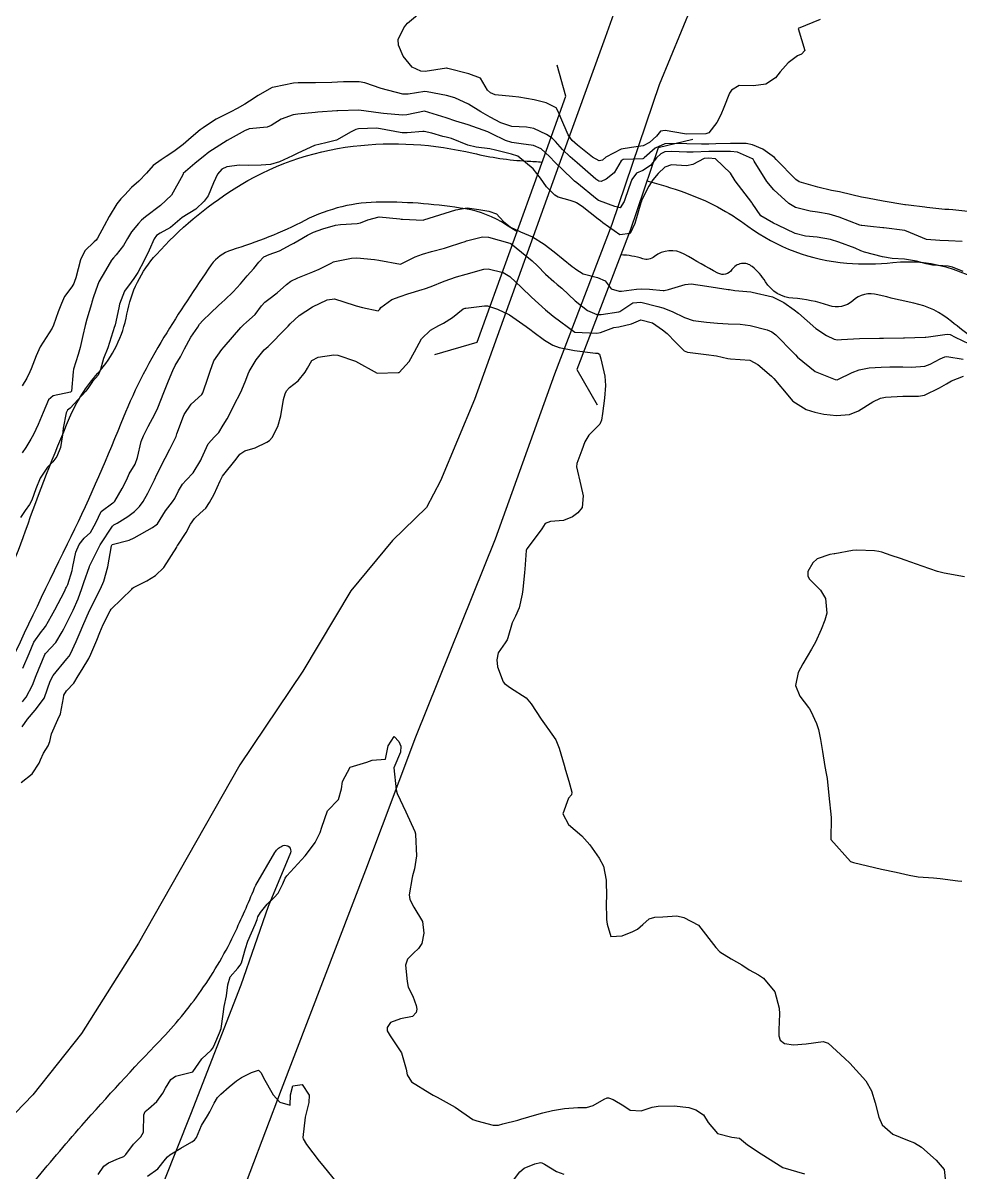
# Model space of a CAD drawing. Header units: metres. Extents: x 318500 to 325275, y 7408834 to 7428799.
# Drawn here: x 323010.9 to 323096.5, y 7418148.9 to 7418253.8 of the extents above; entities that cross this region are included whole.
import ezdxf

# ---------------------------------------------------------------- set-up
doc = ezdxf.new("R2010")
doc.units = ezdxf.units.M
doc.header["$MEASUREMENT"] = 0
for name, color, linetype in [('Curvas de Nivel 1m', 11, 'Continuous'), ('Curvas de Nivel 5m', 15, 'Continuous'), ('Hidrografia', 140, 'Continuous'), ('Pontes_Viadutos_Tubos', 190, 'Continuous'), ('Vias Primárias', 230, 'Continuous')]:
    doc.layers.add(name, color=color, linetype=linetype)

msp = doc.modelspace()

# ---------------------------------------------------------------- linework, layer by layer
at = {"layer": 'Curvas de Nivel 1m', "flags": 128}
for points, elevation in [([(323097.46, 7418236.59), (323095.83, 7418236.77), (323095.46, 7418236.78), (323095.1, 7418236.78), (323093.46, 7418236.96), (323093.27, 7418236.99), (323091.76, 7418237.2), (323091.49, 7418237.23), (323091.46, 7418237.23), (323091.43, 7418237.23), (323089.46, 7418237.54), (323088.04, 7418237.81), (323087.47, 7418237.93), (323086.59, 7418238.14), (323085.48, 7418238.4), (323084.74, 7418238.54), (323083.48, 7418238.82), (323081.79, 7418239.33), (323081.49, 7418239.52), (323079.7, 7418241.35), (323079.52, 7418241.53), (323078.47, 7418242.31), (323077.53, 7418242.71), (323076.95, 7418242.81), (323075.53, 7418242.81), (323074.18, 7418242.78), (323073.53, 7418242.77), (323072.86, 7418242.77), (323071.53, 7418242.79), (323070.89, 7418242.83), (323069.53, 7418242.79), (323068.64, 7418242.38), (323067.62, 7418241.51), (323067.57, 7418241.46), (323067.52, 7418241.43), (323065.71, 7418241.35), (323065.52, 7418241.22), (323064.9, 7418240.15), (323064.16, 7418239.56), (323063.71, 7418239.34), (323063.49, 7418239.39), (323063.22, 7418239.57), (323061.51, 7418241.06), (323060.88, 7418241.6), (323060.18, 7418242.26), (323059.53, 7418243.01), (323059.22, 7418243.31), (323058.71, 7418243.63), (323057.55, 7418244.2), (323056.89, 7418244.32), (323055.55, 7418244.38), (323054.55, 7418244.69), (323053.56, 7418245.21), (323052.72, 7418245.71), (323051.58, 7418246.4), (323050.35, 7418246.98), (323049.59, 7418247.2), (323047.82, 7418247.55), (323047.6, 7418247.56), (323046.07, 7418247.33), (323045.59, 7418247.33), (323043.6, 7418247.83), (323042.12, 7418248.36), (323041.61, 7418248.44), (323040.18, 7418248.45), (323039.61, 7418248.42), (323039.11, 7418248.39), (323037.6, 7418248.37), (323036.04, 7418248.37), (323035.6, 7418248.33), (323033.85, 7418247.97), (323033.65, 7418247.92), (323033.6, 7418247.9), (323032.36, 7418247.21), (323031.58, 7418246.68), (323031.17, 7418246.4), (323030.47, 7418246.01), (323029.87, 7418245.71), (323029.56, 7418245.57), (323028.54, 7418245.05), (323027.55, 7418244.41), (323027.34, 7418244.26), (323027.09, 7418244.05), (323026.24, 7418243.36), (323025.53, 7418242.73), (323024.67, 7418242.08), (323023.97, 7418241.64), (323023.51, 7418241.34), (323022.79, 7418240.82), (323022.16, 7418240.12), (323021.48, 7418239.38), (323020.8, 7418238.8), (323020.19, 7418238.14), (323019.83, 7418237.77), (323019.45, 7418237.3), (323018.76, 7418236.16), (323018.3, 7418235.3), (323017.7, 7418234.18), (323017.58, 7418234), (323017.4, 7418233.83), (323016.55, 7418233.03), (323016.16, 7418232.2), (323015.72, 7418230.56), (323015.6, 7418230.21), (323015.53, 7418230.03), (323015.35, 7418229.74), (323014.7, 7418228.86), (323014.41, 7418228.22), (323014.11, 7418227.44), (323013.67, 7418226.23), (323013.56, 7418225.96), (323013.29, 7418225.53), (323012.47, 7418224.24), (323012.09, 7418223.42), (323011.64, 7418222.25), (323011.53, 7418221.97), (323011.24, 7418221.38), (323010.81, 7418220.68)], 724), ([(323096.67, 7418233.88), (323095.42, 7418233.94), (323094.62, 7418233.95), (323093.42, 7418234.04), (323091.95, 7418234.67), (323091.44, 7418234.87), (323089.53, 7418235.12), (323089.44, 7418235.13), (323088.29, 7418235.24), (323087.51, 7418235.32), (323087.44, 7418235.33), (323087.32, 7418235.37), (323085.45, 7418236.09), (323084.54, 7418236.37), (323083.45, 7418236.56), (323082.78, 7418236.64), (323081.46, 7418236.98), (323080.83, 7418237.34), (323079.48, 7418238.58), (323078.84, 7418239.36), (323077.69, 7418241.2), (323077.58, 7418241.38), (323077.55, 7418241.41), (323077.52, 7418241.42), (323076.14, 7418242.02), (323075.53, 7418242.08), (323074.87, 7418242.08), (323073.53, 7418242.09), (323072.12, 7418242.04), (323071.53, 7418242.03), (323070.14, 7418242.09), (323069.53, 7418242.06), (323069.14, 7418241.88), (323068.76, 7418241.5), (323068.21, 7418240.81), (323067.5, 7418240.36), (323066.92, 7418240.1), (323066.51, 7418239.52), (323066.24, 7418238.76), (323065.81, 7418237.53), (323065.45, 7418236.93), (323064.96, 7418237.05), (323063.55, 7418237.57), (323063.46, 7418237.6), (323063.34, 7418237.69), (323061.48, 7418239.21), (323061.27, 7418239.38), (323061.05, 7418239.6), (323059.51, 7418241.09), (323058.97, 7418241.63), (323058.21, 7418242.33), (323057.53, 7418242.64), (323056.41, 7418242.78), (323055.53, 7418242.92), (323054.96, 7418243.1), (323053.72, 7418243.7), (323053.54, 7418243.8), (323053.36, 7418243.89), (323051.55, 7418244.52), (323050.43, 7418244.87), (323049.56, 7418245.15), (323047.57, 7418245.78), (323045.95, 7418245.42), (323045.56, 7418245.4), (323043.83, 7418245.56), (323043.57, 7418245.6), (323041.57, 7418245.86), (323039.65, 7418245.8), (323039.57, 7418245.8), (323037.81, 7418245.67), (323037.57, 7418245.65), (323035.99, 7418245.5), (323035.56, 7418245.43), (323034.46, 7418245.05), (323033.55, 7418244.46), (323033.2, 7418244.32), (323031.54, 7418244.15), (323031.42, 7418244.11), (323031.19, 7418244), (323029.53, 7418243.1), (323027.88, 7418242.04), (323027.68, 7418241.88), (323027.52, 7418241.75), (323026.59, 7418240.98), (323025.52, 7418240.07), (323025.51, 7418240.05), (323025.49, 7418239.97), (323024.46, 7418238.09), (323023.45, 7418237.16), (323022.07, 7418236.12), (323021.73, 7418235.83), (323021.43, 7418235.52), (323020.8, 7418234.76), (323020.44, 7418234.14), (323020.06, 7418233.49), (323019.39, 7418232.66), (323019.15, 7418232.39), (323018.98, 7418232.16), (323018.42, 7418231.21), (323017.83, 7418230.17), (323017.69, 7418229.84), (323017.34, 7418228.82), (323017.19, 7418228.33), (323017.15, 7418228.18), (323016.74, 7418226.76), (323016.57, 7418226.19), (323016.37, 7418225.28), (323016.12, 7418224.2), (323015.92, 7418223.55), (323015.51, 7418222.21), (323015.47, 7418221.98), (323015.33, 7418220.21), (323015.22, 7418220.1), (323013.66, 7418219.78), (323013.21, 7418219.4), (323012.73, 7418218.24), (323012.27, 7418217.15), (323011.84, 7418216.25), (323011.6, 7418215.82), (323011.15, 7418215.06), (323010.83, 7418214.58)], 723), ([(323096.78, 7418231.12), (323095.78, 7418231.52), (323095.39, 7418231.6), (323093.95, 7418231.71), (323093.4, 7418231.82), (323092.5, 7418232.08), (323091.4, 7418232.25), (323090.29, 7418232.32), (323089.4, 7418232.48), (323087.75, 7418232.9), (323087.41, 7418233.03), (323086.89, 7418233.26), (323085.42, 7418233.82), (323084.65, 7418234.05), (323083.42, 7418234.27), (323082.38, 7418234.36), (323081.43, 7418234.6), (323079.85, 7418235.35), (323079.44, 7418235.53), (323078.28, 7418236.2), (323077.48, 7418237.38), (323077.46, 7418237.42), (323075.95, 7418239.4), (323075.5, 7418240.12), (323074.16, 7418241.42), (323073.52, 7418241.47), (323073.11, 7418241.44), (323072.06, 7418240.9), (323071.51, 7418240.78), (323070.12, 7418240.87), (323069.51, 7418240.66), (323068.91, 7418240.08), (323068.42, 7418239.5), (323068.05, 7418238.93), (323067.46, 7418237.72), (323067.4, 7418237.57), (323067.38, 7418237.51), (323067.34, 7418237.39), (323066.78, 7418235.52), (323066.34, 7418234.61), (323065.42, 7418234.48), (323063.84, 7418235.56), (323063.63, 7418235.76), (323063.44, 7418235.91), (323061.98, 7418237.06), (323061.46, 7418237.41), (323061.34, 7418237.47), (323060.86, 7418237.6), (323059.78, 7418237.93), (323059.47, 7418238.09), (323058.7, 7418238.86), (323058.17, 7418239.64), (323057.5, 7418240.49), (323056.1, 7418241.66), (323055.52, 7418241.85), (323054.05, 7418242.22), (323053.53, 7418242.33), (323052.29, 7418242.48), (323051.53, 7418242.66), (323050.02, 7418243.26), (323049.54, 7418243.39), (323049.23, 7418243.45), (323048.23, 7418243.77), (323047.54, 7418243.92), (323047.4, 7418243.92), (323045.98, 7418243.8), (323045.54, 7418243.78), (323045.34, 7418243.81), (323043.55, 7418244.17), (323043.18, 7418244.21), (323041.54, 7418244.16), (323041.3, 7418244.11), (323040.86, 7418243.87), (323039.53, 7418243.13), (323038.56, 7418242.87), (323037.53, 7418242.62), (323036, 7418241.93), (323035.69, 7418241.77), (323035.52, 7418241.69), (323034.32, 7418241.15), (323033.5, 7418240.9), (323032.66, 7418240.83), (323031.5, 7418240.81), (323030.68, 7418240.83), (323029.5, 7418240.69), (323029.07, 7418240.46), (323028.66, 7418240.03), (323028.28, 7418239.24), (323027.8, 7418238.04), (323027.45, 7418237.55), (323026.69, 7418236.82), (323025.44, 7418236.07), (323024.36, 7418235.15), (323023.42, 7418234.64), (323023.1, 7418234.42), (323022.87, 7418234.11), (323022.43, 7418233.08), (323021.97, 7418232.12), (323021.37, 7418231.05), (323021.02, 7418230.48), (323020.77, 7418230.14), (323020.17, 7418229.32), (323019.71, 7418228.15), (323019.65, 7418227.82), (323019.3, 7418226.27), (323019.28, 7418226.17), (323019.28, 7418226.15), (323019.26, 7418226.11), (323018.63, 7418224.16), (323018.26, 7418223.17), (323017.96, 7418222.17), (323017.76, 7418221.65), (323017.23, 7418221.08), (323016.87, 7418220.54), (323016.64, 7418220.19), (323015.2, 7418218.64), (323014.97, 7418218.45), (323014.83, 7418218.21), (323014.57, 7418216.82), (323014.49, 7418216.22), (323014.31, 7418215.06), (323013.97, 7418214.22), (323013.61, 7418213.75), (323013.13, 7418213.25), (323012.47, 7418212.24), (323012.07, 7418211.28), (323011.69, 7418210.25), (323011.49, 7418209.85), (323011.08, 7418209.3), (323010.67, 7418208.66)], 722), ([(323010.89, 7418194.9), (323011.45, 7418196.25), (323011.87, 7418197.29), (323012.57, 7418198.24), (323012.74, 7418198.43), (323012.94, 7418198.71), (323013.5, 7418199.68), (323013.79, 7418200.22), (323014.7, 7418201.92), (323014.81, 7418202.2), (323014.87, 7418202.31), (323014.99, 7418202.54), (323015.38, 7418203.82), (323015.45, 7418204.2), (323015.72, 7418205.5), (323016.02, 7418206.19), (323016.47, 7418206.77), (323017.05, 7418207.28), (323017.56, 7418208.17), (323018.03, 7418209.22), (323019.09, 7418209.99), (323019.19, 7418210.05), (323019.28, 7418210.15), (323019.95, 7418211.3), (323020.37, 7418212.14), (323020.6, 7418212.66), (323021.13, 7418213.54), (323021.35, 7418214.13), (323021.68, 7418215.6), (323021.89, 7418216.12), (323022.33, 7418216.97), (323022.93, 7418218.1), (323023.21, 7418218.69), (323023.77, 7418220.09), (323024.19, 7418221.13), (323024.58, 7418222.08), (323024.79, 7418222.54), (323025.27, 7418223.33), (323025.53, 7418223.81), (323025.64, 7418224.07), (323026.23, 7418225.12), (323026.86, 7418226.05), (323027.03, 7418226.33), (323027.31, 7418226.64), (323028.03, 7418227.33), (323028.76, 7418228.03), (323029.06, 7418228.3), (323029.34, 7418228.53), (323030.1, 7418229.26), (323030.75, 7418230), (323031.37, 7418230.72), (323031.97, 7418231.39), (323032.42, 7418231.98), (323032.89, 7418232.47), (323033.39, 7418232.69), (323034.32, 7418233.03), (323035.4, 7418233.58), (323035.64, 7418233.71), (323036, 7418233.93), (323036.88, 7418234.45), (323037.42, 7418234.71), (323038.29, 7418235.03), (323039.43, 7418235.36), (323039.89, 7418235.43), (323041.43, 7418235.52), (323041.72, 7418235.57), (323042.4, 7418235.85), (323043.44, 7418236.11), (323045.32, 7418235.93), (323045.44, 7418235.92), (323045.55, 7418235.91), (323047.44, 7418235.83), (323047.5, 7418235.84), (323049.45, 7418236.44), (323050.42, 7418236.77), (323051.45, 7418236.93), (323052.52, 7418236.79), (323053.45, 7418236.65), (323054.15, 7418236.39), (323054.78, 7418235.68), (323055.43, 7418235.18), (323056.33, 7418234.76), (323057.42, 7418234.3), (323058.49, 7418233.63), (323059.4, 7418232.92), (323061.06, 7418231.59), (323061.24, 7418231.46), (323061.38, 7418231.35), (323062.06, 7418230.9), (323063.37, 7418230.57), (323064.08, 7418230.27), (323064.63, 7418229.55), (323065.36, 7418229.34), (323065.55, 7418229.34), (323066.94, 7418229.52), (323067.36, 7418229.54), (323068.11, 7418229.5), (323069.36, 7418229.39), (323069.46, 7418229.39), (323069.85, 7418229.48), (323071.36, 7418229.93), (323071.92, 7418230), (323073.36, 7418229.79), (323075.3, 7418229.47), (323075.36, 7418229.47), (323075.42, 7418229.47), (323075.92, 7418229.4), (323077.36, 7418229.26), (323077.49, 7418229.24), (323079.35, 7418228.82), (323080.38, 7418228.31), (323081.33, 7418227.64), (323081.72, 7418227.32), (323083.31, 7418225.93), (323084.29, 7418225.29), (323084.97, 7418224.95), (323085.3, 7418224.89), (323085.65, 7418224.91), (323087.3, 7418225), (323089.12, 7418225.03), (323089.31, 7418225.04), (323089.48, 7418225.04), (323091.31, 7418225.08), (323091.42, 7418225.08), (323093.31, 7418225.12), (323093.35, 7418225.13), (323093.6, 7418225.17), (323095.31, 7418225.41), (323095.57, 7418225.39), (323096.05, 7418225.13), (323097.3, 7418224.53)], 722), ([(323010.84, 7418191.83), (323011.04, 7418192.06), (323011.18, 7418192.26), (323011.75, 7418193.36), (323012.11, 7418194.24), (323012.9, 7418196.14), (323012.96, 7418196.23), (323013.88, 7418197.25), (323014.47, 7418198.21), (323014.63, 7418198.51), (323014.94, 7418199.12), (323015.3, 7418199.85), (323015.47, 7418200.19), (323015.93, 7418201.23), (323016.28, 7418202.19), (323016.46, 7418202.72), (323016.96, 7418204.18), (323016.98, 7418204.22), (323017.01, 7418204.29), (323017.95, 7418206.17), (323019.06, 7418207.87), (323019.2, 7418208), (323019.49, 7418208.15), (323020.46, 7418208.75), (323021.08, 7418209.22), (323021.54, 7418209.67), (323021.88, 7418210.12), (323022.31, 7418210.9), (323022.9, 7418212.1), (323023.13, 7418212.6), (323023.89, 7418214.09), (323024.32, 7418214.91), (323024.87, 7418216.07), (323024.95, 7418216.3), (323025.18, 7418216.94), (323025.5, 7418217.76), (323025.63, 7418218.07), (323026.26, 7418219.01), (323027.22, 7418219.91), (323027.32, 7418220.05), (323027.82, 7418221.47), (323028, 7418222.04), (323028.33, 7418222.96), (323029.07, 7418224.02), (323029.28, 7418224.25), (323030.79, 7418226), (323031.04, 7418226.26), (323031.31, 7418226.49), (323032.1, 7418227.2), (323032.69, 7418227.98), (323032.98, 7418228.33), (323033.34, 7418228.6), (323034.12, 7418229.19), (323034.96, 7418229.95), (323035.36, 7418230.25), (323036, 7418230.56), (323037.37, 7418231.09), (323037.94, 7418231.34), (323039.04, 7418231.89), (323039.26, 7418232.01), (323039.38, 7418232.05), (323040.91, 7418232.34), (323041.39, 7418232.38), (323042.99, 7418232.23), (323043.39, 7418232.17), (323045.38, 7418231.81), (323046.72, 7418232.46), (323047.39, 7418232.71), (323048.21, 7418232.96), (323049.4, 7418233.27), (323049.77, 7418233.38), (323050.87, 7418233.74), (323051.27, 7418233.87), (323051.41, 7418233.92), (323052.85, 7418234.28), (323053.42, 7418234.25), (323055.36, 7418233.72), (323055.41, 7418233.7), (323055.46, 7418233.67), (323057.39, 7418232.11), (323057.89, 7418231.64), (323058.61, 7418230.87), (323059.37, 7418230.2), (323059.69, 7418229.94), (323060.11, 7418229.61), (323061.34, 7418228.46), (323062.44, 7418227.58), (323063.32, 7418227.2), (323063.7, 7418227.19), (323065.33, 7418227.44), (323065.4, 7418227.47), (323065.5, 7418227.54), (323066.59, 7418228.27), (323067.34, 7418228.33), (323068.89, 7418227.94), (323069.33, 7418227.8), (323070.18, 7418227.48), (323071.32, 7418226.93), (323072.11, 7418226.66), (323073.32, 7418226.49), (323074.32, 7418226.42), (323075.31, 7418226.36), (323076.39, 7418226.32), (323077.31, 7418226.2), (323078.87, 7418225.79), (323079.3, 7418225.62), (323079.66, 7418225.35), (323081.28, 7418223.7), (323081.46, 7418223.51), (323081.64, 7418223.32), (323083.26, 7418221.99), (323085.07, 7418221.27), (323085.25, 7418221.24), (323085.27, 7418221.25), (323085.32, 7418221.27), (323086.62, 7418221.89), (323087.26, 7418222.14), (323088.18, 7418222.32), (323089.27, 7418222.4), (323090.06, 7418222.41), (323091.27, 7418222.41), (323092.05, 7418222.4), (323093.27, 7418222.49), (323093.76, 7418222.67), (323094.65, 7418223.15), (323095.08, 7418223.35), (323095.28, 7418223.37), (323096.78, 7418223.12)], 723), ([(323010.81, 7418189.55), (323011.32, 7418190.25), (323012.02, 7418191.06), (323012.85, 7418192.19), (323012.86, 7418192.22), (323013.38, 7418193.71), (323013.65, 7418194.22), (323014.9, 7418195.76), (323015.1, 7418195.99), (323015.24, 7418196.2), (323015.76, 7418197.35), (323016.11, 7418198.19), (323016.35, 7418198.77), (323016.96, 7418200.18), (323017.98, 7418202.16), (323018.29, 7418202.86), (323018.65, 7418204.16), (323018.97, 7418206.08), (323019, 7418206.15), (323019.04, 7418206.19), (323020.58, 7418206.6), (323021.05, 7418206.8), (323022.72, 7418207.76), (323023.06, 7418207.98), (323023.17, 7418208.1), (323023.91, 7418209.26), (323024.55, 7418210.08), (323024.76, 7418210.41), (323025.11, 7418211.11), (323025.47, 7418211.71), (323025.81, 7418212.06), (323026.43, 7418212.75), (323027.14, 7418213.9), (323027.2, 7418214.05), (323027.81, 7418215.39), (323028.38, 7418216.03), (323028.78, 7418216.43), (323029.19, 7418217.11), (323029.53, 7418217.68), (323029.73, 7418218.01), (323030.22, 7418219.01), (323030.72, 7418220), (323030.89, 7418220.33), (323031.24, 7418221.2), (323031.45, 7418221.78), (323031.55, 7418221.99), (323032.18, 7418223.07), (323032.92, 7418223.97), (323033.11, 7418224.14), (323033.28, 7418224.29), (323034.94, 7418225.95), (323035.11, 7418226.13), (323035.31, 7418226.36), (323036.13, 7418227.11), (323037.33, 7418227.91), (323038.68, 7418228.55), (323039.34, 7418228.62), (323041.14, 7418228.06), (323041.33, 7418228), (323041.9, 7418227.85), (323043.33, 7418227.54), (323043.48, 7418227.68), (323043.59, 7418227.83), (323044.59, 7418228.57), (323045.35, 7418228.85), (323046.05, 7418229.1), (323047.36, 7418229.49), (323047.58, 7418229.55), (323048.19, 7418229.77), (323049.36, 7418230.25), (323050.48, 7418230.63), (323051.37, 7418230.88), (323053, 7418231.33), (323053.38, 7418231.37), (323054.75, 7418231.05), (323055.37, 7418230.68), (323056.44, 7418229.66), (323057.35, 7418228.78), (323058.61, 7418227.63), (323059.32, 7418227.05), (323061.3, 7418225.59), (323063.3, 7418225.5), (323063.63, 7418225.56), (323064.86, 7418226), (323065.31, 7418226.08), (323066.48, 7418226.36), (323067.32, 7418226.7), (323068.38, 7418226.44), (323069.3, 7418225.81), (323069.72, 7418225.48), (323070.49, 7418224.67), (323071.28, 7418223.88), (323071.58, 7418223.75), (323073.28, 7418223.56), (323074.25, 7418223.42), (323075.28, 7418223.19), (323075.52, 7418223.16), (323077.27, 7418223.02), (323078, 7418222.64), (323079.25, 7418221.58), (323079.48, 7418221.35), (323080.9, 7418219.65), (323081.17, 7418219.33), (323081.22, 7418219.29), (323082.44, 7418218.54), (323083.21, 7418218.27), (323084.03, 7418218.11), (323085.21, 7418217.97), (323086.39, 7418218.08), (323087.21, 7418218.41), (323088.53, 7418219.23), (323089.23, 7418219.56), (323089.67, 7418219.65), (323091.24, 7418219.74), (323092.69, 7418219.73), (323093.24, 7418219.83), (323094.59, 7418220.49), (323095.25, 7418220.87), (323095.71, 7418221.13), (323096.8, 7418221.58)], 724), ([(323096.89, 7418203.23), (323095.02, 7418203.58), (323094.43, 7418203.74), (323093.03, 7418204.22), (323091.46, 7418204.76), (323091.04, 7418204.91), (323090.18, 7418205.2), (323089.33, 7418205.5), (323089.05, 7418205.57), (323088.66, 7418205.61), (323087.05, 7418205.67), (323086.66, 7418205.64), (323085.04, 7418205.36), (323084.97, 7418205.34), (323084.58, 7418205.28), (323083.44, 7418204.89), (323083.03, 7418204.53), (323082.59, 7418203.73), (323082.57, 7418203.31), (323082.73, 7418203.03), (323083, 7418202.76), (323083.74, 7418202.03), (323084.19, 7418201.28), (323084.31, 7418199.94), (323084.14, 7418199.28), (323083.8, 7418198.43), (323083.27, 7418197.29), (323082.92, 7418196.65), (323082.13, 7418195.31), (323081.7, 7418194.52), (323081.44, 7418193.32), (323081.84, 7418192.34), (323082.64, 7418191.3), (323082.73, 7418191.18), (323082.85, 7418190.98), (323083.38, 7418189.84), (323083.54, 7418189.29), (323083.72, 7418188.38), (323083.92, 7418187.28), (323084.14, 7418185.92), (323084.26, 7418185.28), (323084.33, 7418184.84), (323084.51, 7418183.27), (323084.72, 7418181.27), (323084.69, 7418179.27), (323086.47, 7418177.25), (323086.67, 7418177.18), (323086.75, 7418177.16), (323088.66, 7418176.71), (323089.31, 7418176.56), (323090.66, 7418176.26), (323091.82, 7418176.01), (323092.65, 7418175.86), (323094.05, 7418175.75), (323094.65, 7418175.71), (323096.27, 7418175.49), (323096.64, 7418175.44)], 724), ([(323017.76, 7418148.66), (323018.28, 7418149.42), (323018.69, 7418149.74), (323019.62, 7418150.13), (323020.11, 7418150.31), (323020.3, 7418150.49), (323020.99, 7418151.43), (323021.67, 7418152.11), (323021.9, 7418152.53), (323021.94, 7418154.1), (323022.04, 7418154.41), (323022.35, 7418154.67), (323023.13, 7418155.32), (323023.67, 7418156.08), (323023.91, 7418156.55), (323024.39, 7418157.35), (323024.81, 7418157.65), (323026.4, 7418158.04), (323027.23, 7418159.22), (323028.07, 7418160.02), (323028.24, 7418160.21), (323028.43, 7418160.59), (323028.85, 7418161.61), (323028.98, 7418162.01), (323029.18, 7418163.3), (323029.28, 7418164.01), (323029.47, 7418164.99), (323029.6, 7418166), (323029.81, 7418166.71), (323030.52, 7418167.52), (323030.74, 7418167.77), (323030.85, 7418167.99), (323031.22, 7418169.31), (323031.43, 7418169.98), (323032.1, 7418171.49), (323032.27, 7418171.96), (323032.35, 7418172.2), (323032.59, 7418172.59), (323033.19, 7418173.36), (323033.83, 7418173.95), (323034.2, 7418174.36), (323034.63, 7418175.22), (323034.85, 7418175.72), (323035, 7418175.93), (323036.66, 7418177.77), (323036.79, 7418177.91), (323037.59, 7418178.99), (323038.03, 7418179.89), (323038.2, 7418180.38), (323038.72, 7418181.88), (323039.7, 7418182.9), (323040, 7418183.87), (323040.07, 7418184.55), (323040.77, 7418185.86), (323042.3, 7418186.31), (323042.78, 7418186.49), (323044, 7418186.59), (323044.24, 7418187.81), (323044.81, 7418188.66), (323045.23, 7418188.22), (323045.4, 7418187.79), (323045.37, 7418187.22), (323044.77, 7418185.8), (323044.97, 7418183.8), (323045.06, 7418183.47), (323045.85, 7418181.79), (323046.69, 7418180), (323046.74, 7418179.78), (323046.75, 7418179.72), (323046.84, 7418177.78), (323046.65, 7418176.57), (323046.47, 7418175.95), (323046.44, 7418175.78), (323046.18, 7418174.22), (323046.24, 7418173.78), (323046.6, 7418173.08), (323047.38, 7418171.77), (323047.52, 7418170.71), (323047.32, 7418169.77), (323047.02, 7418169.3), (323046.55, 7418168.87), (323046, 7418168.32), (323045.84, 7418167.79), (323045.99, 7418166.3), (323046.08, 7418165.78), (323046.49, 7418164.94), (323046.82, 7418164.11), (323046.87, 7418163.77), (323046.79, 7418163.46), (323046.47, 7418163.08), (323045.36, 7418162.89), (323044.46, 7418162.56), (323044.17, 7418162.09), (323044.17, 7418161.8), (323044.44, 7418161.32), (323045.47, 7418159.79), (323045.9, 7418158.29), (323045.99, 7418157.78), (323046.39, 7418157.14), (323048.05, 7418156.08), (323048.37, 7418155.92), (323048.71, 7418155.74), (323050.36, 7418154.81), (323051.98, 7418153.7), (323052.34, 7418153.56), (323053.83, 7418153.17), (323054.34, 7418153.17), (323054.73, 7418153.28), (323056.08, 7418153.64), (323056.35, 7418153.71), (323057.82, 7418154.16), (323058.36, 7418154.3), (323059.26, 7418154.51), (323060.36, 7418154.7), (323061.56, 7418154.77), (323062.36, 7418154.78), (323062.96, 7418154.96), (323063.97, 7418155.54), (323064.24, 7418155.67), (323064.37, 7418155.68), (323064.8, 7418155.53), (323065.78, 7418154.94), (323066.36, 7418154.53), (323067.35, 7418154.49), (323068.36, 7418154.82), (323068.92, 7418154.92), (323070.36, 7418154.94), (323071.71, 7418154.79), (323072.36, 7418154.58), (323073.05, 7418154.11), (323073.48, 7418153.41), (323074.34, 7418152.42), (323075.65, 7418152.07), (323076.33, 7418151.98), (323077.07, 7418151.37), (323078.31, 7418150.55), (323080.29, 7418149.32), (323082.28, 7418148.74)], 726), ([(323022.27, 7418148.52), (323023.2, 7418149.17), (323023.91, 7418150.08), (323024.08, 7418150.29), (323024.3, 7418150.47), (323025.3, 7418151.06), (323026.31, 7418151.65), (323026.55, 7418151.81), (323026.73, 7418152.04), (323027.21, 7418153.15), (323027.74, 7418154.03), (323027.97, 7418154.4), (323028.36, 7418155.17), (323028.67, 7418155.71), (323028.97, 7418156.01), (323029.71, 7418156.67), (323030.39, 7418157.23), (323030.86, 7418157.52), (323031.76, 7418157.97), (323032.4, 7418158.18), (323032.64, 7418157.96), (323032.87, 7418157.48), (323033.74, 7418155.95), (323034.36, 7418155.26), (323035.29, 7418154.99), (323035.34, 7418155.93), (323035.55, 7418156.76), (323036.38, 7418156.87), (323037.03, 7418155.9), (323037.01, 7418155.25), (323036.66, 7418153.91), (323036.45, 7418152.03), (323036.48, 7418151.91), (323036.8, 7418151.42), (323037.96, 7418149.88), (323038.28, 7418149.5), (323039.59, 7418147.87)], 727), ([(323055.34, 7418147.65), (323056.28, 7418148.91), (323056.68, 7418149.24), (323057.65, 7418149.63), (323058.16, 7418149.75), (323058.29, 7418149.74), (323058.54, 7418149.62), (323059.61, 7418148.93), (323060.28, 7418148.69)], 727)]:
    msp.add_lwpolyline(points, dxfattribs=dict(at, elevation=elevation))
at = {"layer": 'Curvas de Nivel 5m', "elevation": 725, "flags": 128}
for points in [[(323083.69, 7418254.14), (323081.68, 7418253.33), (323082.31, 7418251.32), (323081.99, 7418250.98), (323081.64, 7418250.82), (323080.79, 7418250.19), (323080.06, 7418249.35), (323079.61, 7418248.82), (323078.74, 7418248.24), (323077.61, 7418248.09), (323076.31, 7418248.1), (323075.6, 7418247.68), (323075.43, 7418247.41), (323074.91, 7418246.09), (323074.62, 7418245.42), (323074.26, 7418244.72), (323073.55, 7418243.79), (323073.27, 7418243.71), (323071.54, 7418243.68), (323071.3, 7418243.71), (323069.55, 7418244.01), (323069.11, 7418243.93), (323068.75, 7418243.5), (323068.12, 7418242.92), (323067.53, 7418242.61), (323066.47, 7418242.46), (323065.53, 7418242.31), (323064.14, 7418241.56), (323063.81, 7418241.28), (323063.51, 7418241.22), (323062.91, 7418241.58), (323061.53, 7418242.66), (323061.04, 7418243.1), (323060.68, 7418243.6), (323060.01, 7418245.17), (323059.84, 7418245.62), (323059.58, 7418246.07), (323058.67, 7418246.54), (323057.59, 7418246.81), (323056.19, 7418247.06), (323055.59, 7418247.11), (323054.01, 7418247.27), (323053.6, 7418247.44), (323053.32, 7418247.7), (323052.67, 7418248.77), (323051.61, 7418249.19), (323049.71, 7418249.66), (323049.62, 7418249.69), (323049.57, 7418249.7), (323047.62, 7418249.4), (323047.24, 7418249.41), (323046.43, 7418249.8), (323045.63, 7418250.78), (323045.18, 7418251.81), (323045.16, 7418252.32), (323045.67, 7418253.38), (323045.85, 7418253.63), (323046.01, 7418253.81), (323047.69, 7418255.22)], [(323010.74, 7418184.46), (323011.74, 7418185.26), (323012.37, 7418186.24), (323012.49, 7418186.52), (323012.78, 7418187.14), (323013.2, 7418187.82), (323013.36, 7418188.22), (323013.49, 7418188.9), (323014.09, 7418190.21), (323014.31, 7418190.72), (323014.58, 7418192.2), (323014.63, 7418192.43), (323014.86, 7418192.83), (323015.54, 7418193.52), (323015.93, 7418194.19), (323016.3, 7418194.77), (323016.9, 7418195.8), (323017.08, 7418196.18), (323017.64, 7418197.45), (323017.9, 7418198.17), (323018.21, 7418198.89), (323018.87, 7418200.15), (323018.96, 7418200.29), (323020.82, 7418202.12), (323020.89, 7418202.21), (323020.98, 7418202.28), (323022.21, 7418202.89), (323023, 7418203.36), (323023.75, 7418204.09), (323024.93, 7418205.96), (323024.99, 7418206.07), (323025.04, 7418206.14), (323025.81, 7418207.3), (323026.19, 7418208.06), (323026.56, 7418208.57), (323027.08, 7418209.06), (323027.6, 7418209.53), (323027.93, 7418210.04), (323028.35, 7418210.78), (323028.89, 7418212.02), (323029.12, 7418212.43), (323030.36, 7418214), (323030.7, 7418214.44), (323031.15, 7418214.75), (323032.1, 7418215.03), (323033.16, 7418215.54), (323033.42, 7418215.71), (323033.65, 7418215.96), (323034.18, 7418216.96), (323034.43, 7418217.95), (323034.7, 7418219.43), (323034.84, 7418219.95), (323034.95, 7418220.22), (323035.23, 7418220.55), (323036.03, 7418221.13), (323036.67, 7418221.92), (323036.87, 7418222.3), (323037.27, 7418222.99), (323037.86, 7418223.31), (323039.27, 7418223.51), (323039.66, 7418223.5), (323041.27, 7418222.93), (323043.25, 7418221.83), (323045.17, 7418221.89), (323045.25, 7418221.91), (323046.16, 7418222.91), (323046.65, 7418223.79), (323047.29, 7418224.97), (323048.11, 7418225.77), (323048.87, 7418226.2), (323049.31, 7418226.41), (323050.12, 7418226.94), (323051.11, 7418227.73), (323051.28, 7418227.78), (323051.33, 7418227.79), (323053.05, 7418227.99), (323053.33, 7418227.98), (323054.23, 7418227.69), (323055.32, 7418227.16), (323056.84, 7418226.12), (323057.3, 7418225.77), (323057.45, 7418225.65), (323058.53, 7418224.87), (323059.29, 7418224.41), (323059.86, 7418224.19), (323061.28, 7418223.92), (323063.18, 7418223.67), (323063.28, 7418223.67), (323063.39, 7418223.68), (323063.56, 7418223.57), (323063.67, 7418223.16), (323064.03, 7418221.56), (323064.09, 7418220.71), (323064.01, 7418219.56), (323063.81, 7418218.16), (323063.73, 7418217.56), (323063.58, 7418217.18), (323063.19, 7418216.8), (323062.58, 7418216.17), (323062.21, 7418215.58), (323061.94, 7418214.8), (323061.47, 7418213.59), (323061.44, 7418213.29), (323061.85, 7418211.58), (323062.05, 7418210.64), (323061.98, 7418209.58), (323061.58, 7418209.09), (323061.08, 7418208.73), (323060.27, 7418208.4), (323059.07, 7418208.3), (323058.58, 7418208.11), (323058.27, 7418207.63), (323057.04, 7418205.96), (323056.9, 7418205.8), (323056.86, 7418205.65), (323056.73, 7418203.94), (323056.7, 7418203.65), (323056.55, 7418202.09), (323056.5, 7418201.65), (323056.21, 7418200.42), (323055.87, 7418199.66), (323055.57, 7418199.04), (323055.18, 7418197.67), (323055.12, 7418197.48), (323054.92, 7418197.23), (323054.3, 7418196.29), (323054.16, 7418195.68), (323054.24, 7418195.03), (323054.76, 7418193.67), (323054.88, 7418193.51), (323055.41, 7418193.12), (323056.86, 7418192.2), (323057.3, 7418191.64), (323058.22, 7418190.24), (323058.67, 7418189.62), (323058.73, 7418189.53), (323058.82, 7418189.38), (323059.55, 7418188.36), (323059.88, 7418187.6), (323060.31, 7418186.06), (323060.45, 7418185.59), (323060.75, 7418184.58), (323061.03, 7418183.59), (323060.98, 7418183.34), (323060.73, 7418183.03), (323060.19, 7418181.6), (323060.71, 7418180.62), (323061.94, 7418179.58), (323062.68, 7418178.76), (323063.53, 7418177.56), (323063.91, 7418176.81), (323064.16, 7418175.55), (323064.18, 7418173.98), (323064.16, 7418173.54), (323064.19, 7418171.94), (323064.24, 7418171.54), (323064.57, 7418170.4), (323065.63, 7418170.46), (323066.58, 7418170.86), (323067.01, 7418171.08), (323067.5, 7418171.5), (323068.08, 7418172.01), (323068.6, 7418172.17), (323069.33, 7418172.21), (323070.6, 7418172.28), (323071.26, 7418172.12), (323072.59, 7418171.43), (323074.19, 7418169.41), (323074.55, 7418169.01), (323075.58, 7418168.36), (323076.54, 7418167.8), (323077.23, 7418167.37), (323078.06, 7418166.9), (323078.52, 7418166.59), (323079.57, 7418165.34), (323079.95, 7418163.87), (323079.98, 7418163.34), (323079.92, 7418161.87), (323079.93, 7418161.33), (323080.05, 7418160.93), (323080.44, 7418160.63), (323081.26, 7418160.5), (323082.44, 7418160.6), (323083.97, 7418160.8), (323084.44, 7418160.66), (323085.96, 7418159.25), (323086.42, 7418158.82), (323087.88, 7418157.23), (323088.39, 7418156.3), (323088.74, 7418155.21), (323089.05, 7418153.91), (323089.37, 7418153.2), (323090.34, 7418152.35), (323091.69, 7418151.8), (323092.33, 7418151.57), (323092.95, 7418151.15), (323094.3, 7418149.98), (323095.04, 7418149.13), (323095.15, 7418148)]]:
    msp.add_lwpolyline(points, dxfattribs=at)
at = {"layer": 'Hidrografia'}
for points in [[(322941.66, 7418146.8, -0.051022), (322950.25, 7418150.32, 0.093733), (322955.67, 7418153.1, -0.15112), (322960.63, 7418154.97, 0.108997), (322964.49, 7418156.07, 0.029329), (322971.43, 7418160.37, -0.253045), (322973.42, 7418160.6, 0.052229), (322975.57, 7418159.99, 0.416873), (322981.35, 7418164.12, -0.124725), (322982.78, 7418167.42, -0.036551), (322990.39, 7418175.91, 0.001899), (322997.84, 7418183.15, 0.076127), (323002.46, 7418189.31, 0.004632), (323007.15, 7418198.25, 0.033064), (323011.12, 7418207.44, -0.015287), (323015.15, 7418217.76, -0.082102), (323017.73, 7418221.83, 0.137999), (323020.38, 7418227.23, -0.139522), (323023.08, 7418232.69, -0.066925), (323030.19, 7418238.69, -0.11267), (323041.05, 7418242.57, -0.088547), (323052, 7418241.93, 0.044976), (323056.93, 7418241.21, -0.006684), (323058.31, 7418241.12, -0.006684)], [(323067.88, 7418239.42, -0.017423), (323071.33, 7418238.34, -0.074332), (323077.11, 7418235.27, 0.140121), (323086.14, 7418231.89, 0.046245), (323090.35, 7418231.95, -0.217621), (323100.59, 7418228.52, -0.008053)], [(323056.02, 7418234.77, -0.018024), (323055.01, 7418235.39, 0.106365), (323051.3, 7418236.85, 0.041154), (323043.6, 7418237.47, 0.118283), (323036.64, 7418235.79, -0.044398), (323029.94, 7418233.08, 0.168106), (323028.09, 7418231.74, 0.015391), (323023.77, 7418225.12, 0.042249), (323019.83, 7418217.25, -0.01943), (323014.94, 7418206.23, 0.00509), (323008.7, 7418193.2, -0.091213), (323002.18, 7418184.03, 0.031133), (322996.06, 7418177.3, -0.016562), (322989.59, 7418169.76, 0.076883), (322986, 7418164.38, -0.138484), (322984.93, 7418163.13, -0.01456), (322976.9, 7418158.14, -0.022985), (322970.32, 7418154.71, -0.019327), (322960.94, 7418150.78, 0.002726), (322952.51, 7418147.58, 0.006316)], [(323099.99, 7418223.51, -0.037643), (323095.7, 7418226.57, 0.122983), (323092.25, 7418228.24, -0.013625), (323088.96, 7418229.01, 0.254726), (323086.68, 7418228.46, -0.27569), (323084.5, 7418228.02, 0.069041), (323081.22, 7418228.68, -0.243274), (323078.71, 7418230.19, 0.08445), (323077.49, 7418231.58, 0.440778), (323075.65, 7418231.3, -0.388734), (323074.36, 7418230.98, -0.004665), (323071.29, 7418232.71, 0.310714), (323068.56, 7418232.49, -0.255979), (323067.5, 7418232.29, 0.072071), (323065.49, 7418232.64)]]:
    msp.add_lwpolyline(points, format="xyb", dxfattribs=at)
at = {"layer": 'Pontes_Viadutos_Tubos'}
for points in [[(323048.52, 7418223.55), (323052.39, 7418224.68), (323058.4, 7418241.37), (323060.49, 7418247.13), (323059.68, 7418249.96)], [(323072.07, 7418243.17), (323068.9, 7418242.42), (323066.34, 7418234.86), (323061.48, 7418222.19), (323063.35, 7418218.95)]]:
    msp.add_lwpolyline(points, dxfattribs=at)
at = {"layer": 'Vias Primárias'}
for points in [[(323715.64, 7420145.55, 0), (323709.04, 7420132.94)], [(323831.09, 7420001.79, 0), (323833.84, 7420008.44, 0.220888)], [(322871.76, 7418055.65, 0.000002), (322880.94, 7418048.89, -0.018146)], [(323018.19, 7418100.03), (323017.26, 7418105.43, -0.089949), (323017.3, 7418110.91, -0.052473), (323018.94, 7418116.33), (323027.36, 7418137.56), (323034.49, 7418156.43), (323042.2, 7418176.49), (323046.76, 7418188.64), (323054.04, 7418206.73), (323059.46, 7418221.77), (323064.71, 7418235.45), (323069.04, 7418248.2), (323074.04, 7418260.42), (323075.61, 7418264.59), (323081.4, 7418278.68), (323086.72, 7418291.54, 0.003684), (323089.44, 7418298.26, -0.344313), (323095.65, 7418301.89, -0.010167), (323107.4, 7418300.08), (323162.7, 7418291.31)], [(323011.71, 7418147.76, -0.008395), (323016.26, 7418153.13, -0.012639), (323023.39, 7418160.88, 0.039695), (323027.17, 7418165.47, 0.043311), (323030.32, 7418170.91, 0.011465), (323032.16, 7418175.1), (323033.91, 7418178.08, -0.17692), (323034.66, 7418178.7, -0.628889), (323035.32, 7418178.04), (323033.3, 7418173.13), (323030.8, 7418165.97), (323026.19, 7418154.13), (323021.37, 7418142.07)]]:
    msp.add_lwpolyline(points, format="xyb", dxfattribs=at)
msp.add_lwpolyline([(323069.09, 7418266.58), (323064.07, 7418252.49), (323059.85, 7418240.85), (323052.13, 7418219.43), (323049.03, 7418212.02), (323047.76, 7418209.57), (323044.64, 7418206.55), (323040.84, 7418201.97), (323036.44, 7418194.64), (323030.69, 7418186.07), (323025.12, 7418176.29), (323021.44, 7418169.8), (323016.24, 7418161.55), (323011.8, 7418155.95), (323006.19, 7418150.16), (322996.2, 7418141.09)], dxfattribs=at)

doc.saveas('drawing.dxf')
